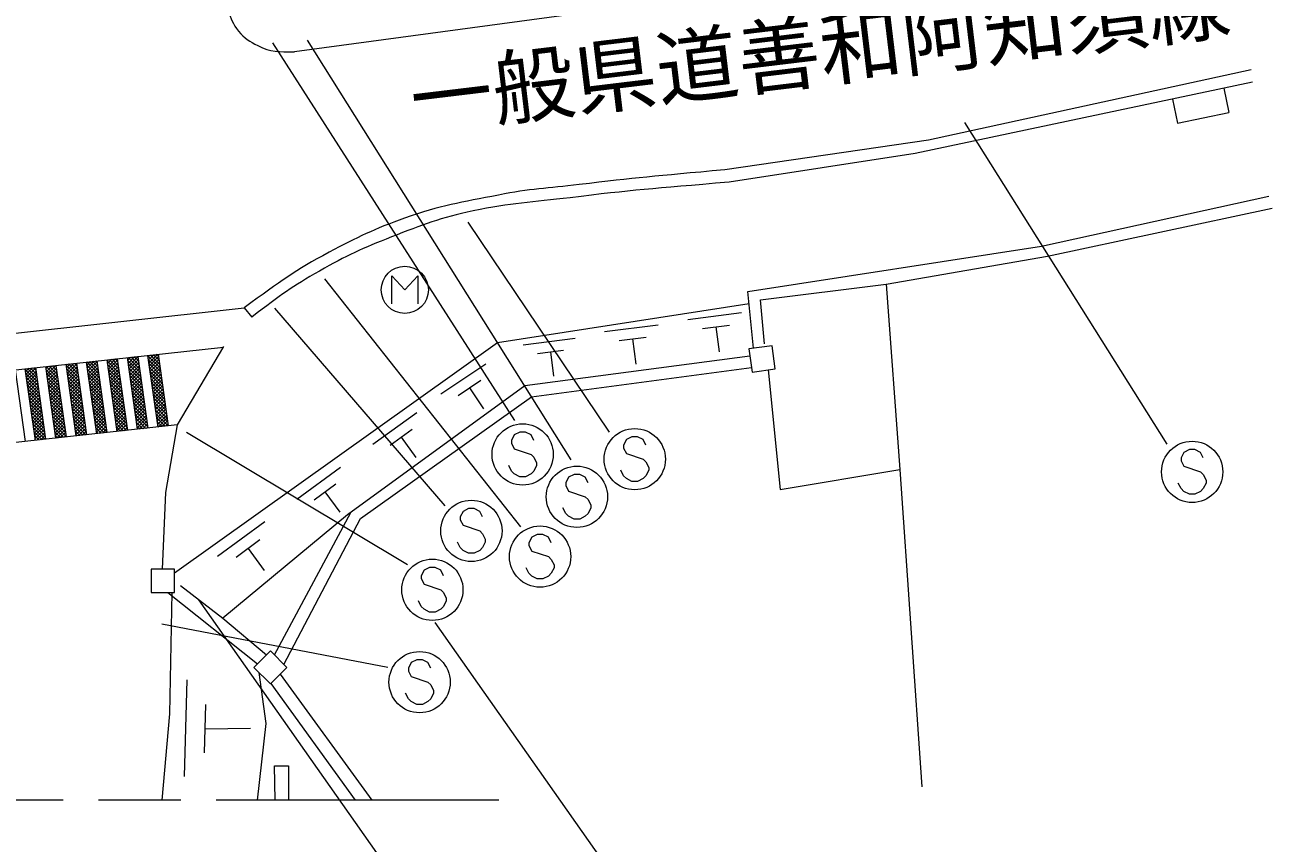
# Model space of a CAD drawing. Units: millimetres, scale not verified. Extents: x 40000 to 680000, y 20000 to 380000.
# Drawn here: x 458815 to 511757, y 260774 to 295486 of the extents above; entities that cross this region are included whole.
import ezdxf
from ezdxf.enums import TextEntityAlignment as Align

# ---------------------------------------------------------------- set-up
doc = ezdxf.new("R2010")
doc.units = ezdxf.units.MM
doc.header["$LTSCALE"] = 1000
doc.linetypes.add('CHAIN', pattern=[18.5, 12, -1.5, 3.5, -1.5])
for name, color, linetype, lineweight in [('M-BGD', 7, 'Continuous', 13), ('M-BGD-EXST', 7, 'Continuous', 13), ('M-BGD-HTXT', 7, 'Continuous', 13), ('M-BMK', 2, 'CHAIN', 13), ('M-STR-HTXT', 7, 'Continuous', 13), ('M-STR-STRC', 7, 'Continuous', 13), ('M-STR-STRD', 7, 'Continuous', 13)]:
    doc.layers.add(name, color=color, linetype=linetype, lineweight=lineweight)
doc.styles.add('ＭＳ ゴシック', font='')
doc.styles.get('ＭＳ ゴシック').set_extended_font_data('MS Gothic')

msp = doc.modelspace()

# ---------------------------------------------------------------- linework, layer by layer
at = {"layer": 'M-BGD'}
for p, q in [((509703, 292803), (509922, 291773)), ((507528, 292343), (507746, 291312)), ((507746, 291312), (509922, 291773)), ((501973, 286103), (511625, 288220)), ((502227, 285680), (511757, 287712)), ((489509, 284172), (501973, 286103)), ((495369, 284494), (502227, 285680)), ((490035, 283817), (495369, 284494)), ((495369, 284494), (495961, 276620)), ((489740, 281765), (489509, 284172)), ((490204, 281954), (490035, 283817)), ((445568, 280980), (468118, 283480)), ((489559, 283646), (478881, 282005)), ((486952, 282995), (489234, 283281)), ((483415, 282475), (485697, 282760)), ((487580, 282610), (488720, 282753)), ((479964, 281918), (482176, 282195)), ((484043, 282090), (485184, 282233)), ((488150, 282682), (488283, 281617)), ((447124, 279636), (467248, 281813)), ((478881, 282005), (465160, 272224)), ((467247, 281841), (465275, 278513)), ((480572, 281545), (481678, 281683)), ((484613, 282161), (484747, 281096)), ((460590, 280819), (460897, 281126)), ((461015, 281027), (460914, 281128)), ((461000, 281137), (461429, 278097)), ((461420, 281182), (461850, 278143)), ((461422, 281166), (461441, 281185)), ((461440, 281042), (461600, 281202)), ((461946, 280679), (461440, 281185)), ((461457, 280918), (461759, 281219)), ((461475, 280794), (461873, 281192)), ((461922, 280844), (461568, 281198)), ((461899, 281008), (461695, 281212)), ((461876, 281173), (461823, 281226)), ((461868, 281231), (462297, 278191)), ((462288, 281276), (462718, 278237)), ((462822, 280713), (462293, 281242)), ((462294, 281232), (462345, 281282)), ((462312, 281108), (462504, 281300)), ((462329, 280984), (462662, 281317)), ((462347, 280860), (462745, 281258)), ((462364, 280736), (462762, 281134)), ((462799, 280877), (462389, 281287)), ((462775, 281042), (462516, 281301)), ((462752, 281207), (462644, 281315)), ((462735, 281325), (463165, 278285)), ((463156, 281370), (463586, 278330)), ((463700, 280736), (463170, 281266)), ((463173, 281248), (463312, 281387)), ((463191, 281124), (463471, 281404)), ((463676, 280901), (463202, 281375)), ((463208, 281000), (463606, 281398)), ((463226, 280876), (463624, 281274)), ((463243, 280752), (463641, 281150)), ((463653, 281066), (463330, 281389)), ((463630, 281231), (463458, 281403)), ((463607, 281395), (463585, 281417)), ((463603, 281419), (464033, 278379)), ((464024, 281464), (464453, 278424)), ((464553, 280932), (464024, 281461)), ((464034, 281387), (464122, 281475)), ((464577, 280767), (464047, 281296)), ((464052, 281263), (464281, 281492)), ((464070, 281139), (464440, 281509)), ((464600, 280602), (464071, 281132)), ((464087, 281015), (464485, 281413)), ((464105, 280891), (464503, 281289)), ((464122, 280767), (464520, 281165)), ((464530, 281096), (464149, 281478)), ((464507, 281261), (464277, 281491)), ((464483, 281426), (464404, 281505)), ((464471, 281512), (464901, 278473)), ((489594, 281427), (480034, 280171)), ((481125, 281614), (481255, 280582)), ((458396, 280855), (458826, 277816)), ((458816, 280901), (459246, 277861)), ((458817, 280897), (458821, 280901)), ((459349, 280343), (458820, 280873)), ((458834, 280773), (458980, 280918)), ((459373, 280179), (458843, 280708)), ((458852, 280649), (459138, 280936)), ((458869, 280525), (459267, 280923)), ((458887, 280401), (459285, 280800)), ((458904, 280278), (459303, 280676)), ((459326, 280508), (458922, 280912)), ((459303, 280673), (459050, 280926)), ((459280, 280837), (459177, 280940)), ((459264, 280949), (459694, 277909)), ((459684, 280995), (460114, 277955)), ((459698, 280895), (459812, 281008)), ((460231, 280339), (459702, 280868)), ((460208, 280504), (459714, 280998)), ((459716, 280771), (459970, 281026)), ((460255, 280174), (459725, 280704)), ((459733, 280647), (460129, 281043)), ((459751, 280523), (460149, 280921)), ((459768, 280399), (460166, 280797)), ((459786, 280275), (460184, 280673)), ((460185, 280668), (459841, 281012)), ((460161, 280833), (459969, 281025)), ((460138, 280998), (460097, 281039)), ((460132, 281043), (460562, 278003)), ((460552, 281089), (460982, 278049)), ((460555, 281067), (460580, 281092)), ((461085, 280533), (460556, 281062)), ((460573, 280943), (460738, 281109)), ((461108, 280368), (460579, 280897)), ((461132, 280203), (460602, 280733)), ((460608, 280695), (461006, 281093)), ((460625, 280571), (461023, 280970)), ((460643, 280447), (461041, 280846)), ((461062, 280698), (460659, 281100)), ((460660, 280324), (461058, 280722)), ((460678, 280200), (461076, 280598)), ((461038, 280862), (460787, 281114)), ((461969, 280514), (461440, 281044)), ((461992, 280350), (461463, 280879)), ((462015, 280185), (461486, 280714)), ((461492, 280670), (461891, 281068)), ((461510, 280546), (461908, 280944)), ((461527, 280422), (461926, 280820)), ((461545, 280298), (461943, 280696)), ((462845, 280548), (462316, 281077)), ((462869, 280383), (462339, 280913)), ((462892, 280219), (462363, 280748)), ((462382, 280612), (462780, 281010)), ((462399, 280488), (462797, 280886)), ((462417, 280364), (462815, 280762)), ((462434, 280240), (462832, 280638)), ((463723, 280572), (463194, 281101)), ((463746, 280407), (463217, 280936)), ((463770, 280242), (463240, 280772)), ((463261, 280628), (463659, 281026)), ((463793, 280078), (463264, 280607)), ((463278, 280504), (463676, 280902)), ((463296, 280380), (463694, 280779)), ((463313, 280256), (463711, 280655)), ((464623, 280438), (464094, 280967)), ((464646, 280273), (464117, 280802)), ((464140, 280643), (464538, 281042)), ((464670, 280108), (464140, 280638)), ((464157, 280520), (464555, 280918)), ((464175, 280396), (464573, 280794)), ((464192, 280272), (464590, 280670)), ((476473, 279831), (478385, 281109)), ((480323, 279711), (489661, 280950)), ((490373, 280854), (490881, 275774)), ((459396, 280014), (458867, 280543)), ((459419, 279849), (458890, 280378)), ((459443, 279684), (458913, 280214)), ((458922, 280154), (459320, 280552)), ((458939, 280030), (459338, 280428)), ((458957, 279906), (459355, 280304)), ((458974, 279782), (459373, 280180)), ((460278, 280010), (459749, 280539)), ((460301, 279845), (459772, 280374)), ((460324, 279680), (459795, 280209)), ((459803, 280151), (460201, 280550)), ((459821, 280028), (460219, 280426)), ((459838, 279904), (460237, 280302)), ((459856, 279780), (460254, 280178)), ((461155, 280039), (460626, 280568)), ((461178, 279874), (460649, 280403)), ((461201, 279709), (460672, 280239)), ((460695, 280076), (461093, 280474)), ((461225, 279545), (460695, 280074)), ((460713, 279952), (461111, 280350)), ((460730, 279828), (461128, 280226)), ((460748, 279704), (461146, 280102)), ((462039, 280020), (461509, 280549)), ((462062, 279855), (461533, 280385)), ((462085, 279691), (461556, 280220)), ((461562, 280174), (461961, 280573)), ((461580, 280050), (461978, 280449)), ((461597, 279927), (461996, 280325)), ((461615, 279803), (462013, 280201)), ((461633, 279679), (462031, 280077)), ((462915, 280054), (462386, 280583)), ((462938, 279889), (462409, 280418)), ((462962, 279724), (462432, 280254)), ((462452, 280116), (462850, 280515)), ((462985, 279560), (462456, 280089)), ((462469, 279993), (462867, 280391)), ((462487, 279869), (462885, 280267)), ((462504, 279745), (462903, 280143)), ((463816, 279913), (463287, 280442)), ((463839, 279748), (463310, 280277)), ((463331, 280133), (463729, 280531)), ((463863, 279583), (463333, 280113)), ((463348, 280009), (463746, 280407)), ((463366, 279885), (463764, 280283)), ((463383, 279761), (463781, 280159)), ((464693, 279944), (464164, 280473)), ((464716, 279779), (464187, 280308)), ((464210, 280148), (464608, 280546)), ((464740, 279614), (464210, 280143)), ((464227, 280024), (464625, 280422)), ((464245, 279900), (464643, 280298)), ((464262, 279776), (464660, 280174)), ((480034, 280171), (472515, 274700)), ((477207, 279768), (478162, 280407)), ((477685, 280088), (478281, 279196)), ((459466, 279520), (458937, 280049)), ((459489, 279355), (458960, 279884)), ((459513, 279190), (458983, 279720)), ((458992, 279658), (459390, 280056)), ((459536, 279026), (459007, 279555)), ((459009, 279534), (459408, 279932)), ((459027, 279410), (459425, 279808)), ((459045, 279286), (459443, 279684)), ((459062, 279162), (459460, 279561)), ((460348, 279515), (459818, 280045)), ((460371, 279351), (459842, 279880)), ((460394, 279186), (459865, 279715)), ((459873, 279656), (460272, 280054)), ((460418, 279021), (459888, 279551)), ((459891, 279532), (460289, 279930)), ((459908, 279408), (460307, 279806)), ((459926, 279284), (460324, 279682)), ((459944, 279160), (460342, 279558)), ((461248, 279380), (460719, 279909)), ((461271, 279215), (460742, 279744)), ((460765, 279580), (461163, 279978)), ((461295, 279050), (460765, 279580)), ((460783, 279456), (461181, 279854)), ((460800, 279332), (461198, 279731)), ((460818, 279208), (461216, 279607)), ((462109, 279526), (461579, 280055)), ((462132, 279361), (461603, 279891)), ((462155, 279197), (461626, 279726)), ((462178, 279032), (461649, 279561)), ((461650, 279555), (462048, 279953)), ((461668, 279431), (462066, 279829)), ((461685, 279307), (462083, 279705)), ((461703, 279183), (462101, 279581)), ((463008, 279395), (462479, 279924)), ((463032, 279230), (462502, 279760)), ((462522, 279621), (462920, 280019)), ((463055, 279066), (462526, 279595)), ((462539, 279497), (462938, 279895)), ((462557, 279373), (462955, 279771)), ((462574, 279249), (462973, 279647)), ((463886, 279419), (463357, 279948)), ((463909, 279254), (463380, 279783)), ((463401, 279637), (463799, 280035)), ((463933, 279089), (463403, 279619)), ((463418, 279513), (463816, 279911)), ((463436, 279389), (463834, 279787)), ((463453, 279265), (463851, 279663)), ((463471, 279141), (463869, 279540)), ((464763, 279449), (464234, 279979)), ((464786, 279285), (464257, 279814)), ((464280, 279652), (464678, 280050)), ((464809, 279120), (464280, 279649)), ((464297, 279528), (464695, 279926)), ((464315, 279404), (464713, 279803)), ((464332, 279281), (464730, 279679)), ((464350, 279157), (464748, 279555)), ((473062, 274543), (480323, 279711)), ((459559, 278861), (459030, 279390)), ((459582, 278696), (459053, 279225)), ((459606, 278531), (459076, 279061)), ((459080, 279039), (459478, 279437)), ((459097, 278915), (459495, 279313)), ((459115, 278791), (459513, 279189)), ((459132, 278667), (459530, 279065)), ((460441, 278857), (459912, 279386)), ((460464, 278692), (459935, 279221)), ((460487, 278527), (459958, 279056)), ((459961, 279036), (460359, 279434)), ((459979, 278912), (460377, 279311)), ((459996, 278789), (460394, 279187)), ((460014, 278665), (460412, 279063)), ((461318, 278886), (460789, 279415)), ((461341, 278721), (460812, 279250)), ((460835, 279085), (461234, 279483)), ((461365, 278556), (460835, 279086)), ((460853, 278961), (461251, 279359)), ((460870, 278837), (461269, 279235)), ((460888, 278713), (461286, 279111)), ((462202, 278867), (461672, 279396)), ((462225, 278702), (461696, 279232)), ((462248, 278538), (461719, 279067)), ((461720, 279059), (462118, 279457)), ((461738, 278935), (462136, 279333)), ((461755, 278811), (462153, 279210)), ((461773, 278688), (462171, 279086)), ((463078, 278901), (462549, 279430)), ((463101, 278736), (462572, 279265)), ((462592, 279125), (462990, 279523)), ((463125, 278571), (462595, 279101)), ((462609, 279001), (463008, 279399)), ((462627, 278877), (463025, 279276)), ((462645, 278754), (463043, 279152)), ((462662, 278630), (463060, 279028)), ((463956, 278925), (463427, 279454)), ((463979, 278760), (463450, 279289)), ((464003, 278595), (463473, 279124)), ((463488, 279017), (463887, 279416)), ((463506, 278894), (463904, 279292)), ((463523, 278770), (463922, 279168)), ((463541, 278646), (463939, 279044)), ((464833, 278955), (464303, 279485)), ((464856, 278791), (464327, 279320)), ((464879, 278626), (464350, 279155)), ((464367, 279033), (464766, 279431)), ((464385, 278909), (464783, 279307)), ((464402, 278785), (464801, 279183)), ((464420, 278661), (464818, 279059)), ((473578, 277701), (475445, 279044)), ((465275, 278513), (450344, 276898)), ((459629, 278367), (459100, 278896)), ((459652, 278202), (459123, 278731)), ((459676, 278037), (459146, 278567)), ((459150, 278543), (459548, 278941)), ((459167, 278419), (459565, 278817)), ((459185, 278295), (459583, 278693)), ((459202, 278171), (459600, 278569)), ((460511, 278362), (459981, 278892)), ((460534, 278198), (460005, 278727)), ((460557, 278033), (460028, 278562)), ((460031, 278541), (460429, 278939)), ((460049, 278417), (460447, 278815)), ((460066, 278293), (460464, 278691)), ((460084, 278169), (460482, 278567)), ((461388, 278392), (460859, 278921)), ((461411, 278227), (460882, 278756)), ((460905, 278589), (461304, 278987)), ((461402, 278094), (460905, 278591)), ((460923, 278465), (461321, 278863)), ((460941, 278341), (461339, 278739)), ((460958, 278217), (461356, 278615)), ((460976, 278093), (461374, 278492)), ((462272, 278373), (461742, 278902)), ((462295, 278208), (461766, 278738)), ((462183, 278179), (461789, 278573)), ((461790, 278564), (462188, 278962)), ((461808, 278440), (462206, 278838)), ((461825, 278316), (462223, 278714)), ((461843, 278192), (462241, 278590)), ((463148, 278407), (462619, 278936)), ((463132, 278281), (462642, 278771)), ((463004, 278268), (462665, 278607)), ((462680, 278506), (463078, 278904)), ((462697, 278382), (463095, 278780)), ((462715, 278258), (463113, 278656)), ((462849, 278251), (463130, 278532)), ((464026, 278430), (463497, 278960)), ((463945, 278369), (463520, 278795)), ((463818, 278356), (463543, 278630)), ((463558, 278522), (463957, 278920)), ((463576, 278398), (463974, 278796)), ((463658, 278338), (463992, 278672)), ((463816, 278355), (464009, 278548)), ((464892, 278472), (464373, 278990)), ((464764, 278458), (464397, 278826)), ((464637, 278444), (464420, 278661)), ((464437, 278537), (464836, 278935)), ((464509, 278430), (464443, 278496)), ((464468, 278426), (464853, 278811)), ((464626, 278443), (464871, 278687)), ((465275, 278513), (464784, 275653)), ((464785, 278460), (464888, 278564)), ((459665, 277906), (459170, 278402)), ((459538, 277893), (459193, 278237)), ((459410, 277879), (459216, 278072)), ((459220, 278047), (459618, 278445)), ((459237, 277923), (459635, 278322)), ((459325, 277870), (459653, 278198)), ((459483, 277887), (459670, 278074)), ((459642, 277904), (459688, 277950)), ((460457, 277992), (460051, 278398)), ((460329, 277978), (460075, 278233)), ((460202, 277964), (460098, 278068)), ((460101, 278045), (460499, 278443)), ((460157, 277960), (460517, 278319)), ((460316, 277977), (460534, 278195)), ((460474, 277994), (460552, 278072)), ((461275, 278080), (460928, 278427)), ((461147, 278067), (460952, 278262)), ((461019, 278053), (460975, 278097)), ((461083, 278060), (461391, 278368)), ((461242, 278077), (461409, 278244)), ((461400, 278094), (461426, 278120)), ((462055, 278165), (461812, 278408)), ((461928, 278151), (461835, 278243)), ((461945, 278153), (462258, 278466)), ((462104, 278170), (462276, 278342)), ((462262, 278187), (462293, 278218)), ((462877, 278254), (462689, 278442)), ((462749, 278240), (462712, 278277)), ((463007, 278268), (463148, 278408)), ((463690, 278342), (463566, 278466)), ((463975, 278373), (464027, 278424)), ((474313, 277663), (475247, 278335)), ((474780, 277999), (475407, 277128)), ((459282, 277865), (459239, 277908)), ((470354, 275359), (472205, 276723)), ((490881, 275774), (495961, 276620)), ((495961, 276620), (496893, 263158)), ((471090, 275330), (472015, 276012)), ((464784, 275653), (464641, 272396)), ((471552, 275671), (472189, 274807)), ((469405, 268754), (472656, 274802)), ((466985, 272943), (468998, 274418)), ((472515, 274700), (467212, 270312)), ((469805, 268354), (473062, 274543)), ((467784, 272909), (468790, 273647)), ((468287, 273278), (468976, 272339)), ((465425, 271698), (467212, 270312)), ((464877, 271406), (468684, 268375)), ((465050, 271406), (464955, 266260)), ((467212, 270312), (469071, 268762)), ((468747, 268013), (469040, 265842)), ((469654, 267946), (473547, 262592)), ((465590, 263592), (465705, 267701)), ((469257, 267548), (472833, 262591)), ((466441, 264597), (466498, 266651)), ((464955, 266260), (464625, 262590)), ((469040, 265842), (468669, 262590)), ((466470, 265624), (468388, 265642)), ((469440, 262591), (469413, 264055)), ((469413, 264055), (470007, 264050)), ((470007, 264050), (470007, 262591))]:
    msp.add_line(p, q, dxfattribs=at)
for points in [[(489550, 281739), (489688, 280758), (490669, 280896), (490531, 281877)], [(464170, 272396), (464170, 271406), (465160, 271406), (465160, 272396)], [(468534, 268225), (469234, 267525), (469934, 268225), (469234, 268925)]]:
    msp.add_lwpolyline(points, close=True, dxfattribs=at)
at = {"layer": 'M-BGD-EXST'}
for p, q in [((474391, 283646), (474391, 284846)), ((474391, 284846), (474941, 284246)), ((474941, 284246), (475491, 284846)), ((475491, 284846), (475491, 283646))]:
    msp.add_line(p, q, dxfattribs=at)
msp.add_circle((474941, 284246), 1000, dxfattribs=at)
at = {"layer": 'M-BMK'}
msp.add_line((478934, 262593), (457322, 262588), dxfattribs=at)
at = {"layer": 'M-STR-HTXT'}
for p, q in [((480887, 250257), (466193, 271089)), ((487103, 254685), (476225, 270138))]:
    msp.add_line(p, q, dxfattribs=at)
at = {"layer": 'M-STR-STRC'}
for p, q in [((469328, 294727), (479597, 278697)), ((482004, 277035), (470815, 294844)), ((507310, 277694), (498719, 291343)), ((483632, 278201), (477634, 287114)), ((479868, 274188), (471545, 284709)), ((469405, 283464), (476640, 275080)), ((475062, 272579), (465672, 278192)), ((479589, 278089), (479471, 277853)), ((479825, 278207), (479589, 278089)), ((480062, 278207), (479825, 278207)), ((480298, 278089), (480062, 278207)), ((480416, 277853), (480298, 278089)), ((484585, 278008), (484348, 277890)), ((484821, 278008), (484585, 278008)), ((485057, 277890), (484821, 278008)), ((479471, 277853), (479471, 277735)), ((479471, 277735), (479589, 277498)), ((479589, 277498), (480298, 277262)), ((484348, 277890), (484230, 277653)), ((484230, 277653), (484230, 277535)), ((484230, 277535), (484348, 277299)), ((485176, 277653), (485057, 277890)), ((508246, 277468), (508010, 277350)), ((508483, 277468), (508246, 277468)), ((508719, 277350), (508483, 277468)), ((480298, 277262), (480416, 277144)), ((480416, 277144), (480535, 276907)), ((480535, 276907), (480535, 276789)), ((484348, 277299), (485057, 277062)), ((485057, 277062), (485176, 276944)), ((485176, 276944), (485294, 276708)), ((508010, 277350), (507892, 277114)), ((507892, 277114), (507892, 276996)), ((507892, 276996), (508010, 276759)), ((508837, 277114), (508719, 277350)), ((479471, 276553), (479353, 276789)), ((479589, 276435), (479471, 276553)), ((479825, 276316), (479589, 276435)), ((480298, 276435), (480062, 276316)), ((480416, 276553), (480298, 276435)), ((480535, 276789), (480416, 276553)), ((482128, 276411), (481892, 276293)), ((482365, 276411), (482128, 276411)), ((482601, 276293), (482365, 276411)), ((484230, 276353), (484112, 276590)), ((485294, 276590), (485176, 276353)), ((485294, 276708), (485294, 276590)), ((508010, 276759), (508719, 276523)), ((508719, 276523), (508837, 276405)), ((508837, 276405), (508955, 276168)), ((480062, 276316), (479825, 276316)), ((481892, 276293), (481774, 276057)), ((481774, 276057), (481774, 275938)), ((481774, 275938), (481892, 275702)), ((482719, 276057), (482601, 276293)), ((484348, 276235), (484230, 276353)), ((484585, 276117), (484348, 276235)), ((484821, 276117), (484585, 276117)), ((485057, 276235), (484821, 276117)), ((485176, 276353), (485057, 276235)), ((507892, 275814), (507774, 276050)), ((508955, 276050), (508837, 275814)), ((508955, 276168), (508955, 276050)), ((481892, 275702), (482601, 275466)), ((482601, 275466), (482719, 275347)), ((482719, 275347), (482837, 275111)), ((508010, 275696), (507892, 275814)), ((508246, 275578), (508010, 275696)), ((508483, 275578), (508246, 275578)), ((508719, 275696), (508483, 275578)), ((508837, 275814), (508719, 275696)), ((477413, 274846), (477295, 274610)), ((477649, 274964), (477413, 274846)), ((477886, 274964), (477649, 274964)), ((478122, 274846), (477886, 274964)), ((478240, 274610), (478122, 274846)), ((481774, 274757), (481656, 274993)), ((482837, 274993), (482719, 274757)), ((482837, 275111), (482837, 274993)), ((477295, 274610), (477295, 274491)), ((477295, 274491), (477413, 274255)), ((477413, 274255), (478122, 274019)), ((481892, 274638), (481774, 274757)), ((482128, 274520), (481892, 274638)), ((482365, 274520), (482128, 274520)), ((482601, 274638), (482365, 274520)), ((482719, 274757), (482601, 274638)), ((478122, 274019), (478240, 273900)), ((478240, 273900), (478358, 273664)), ((480330, 273754), (480212, 273518)), ((480566, 273872), (480330, 273754)), ((480803, 273872), (480566, 273872)), ((481039, 273754), (480803, 273872)), ((481157, 273518), (481039, 273754)), ((477295, 273310), (477177, 273546)), ((477413, 273191), (477295, 273310)), ((477649, 273073), (477413, 273191)), ((478122, 273191), (477886, 273073)), ((478240, 273310), (478122, 273191)), ((478358, 273546), (478240, 273310)), ((478358, 273664), (478358, 273546)), ((480212, 273518), (480212, 273400)), ((480212, 273400), (480330, 273163)), ((477886, 273073), (477649, 273073)), ((480330, 273163), (481039, 272927)), ((481039, 272927), (481157, 272809)), ((481157, 272809), (481275, 272572)), ((475756, 272346), (475638, 272110)), ((475992, 272464), (475756, 272346)), ((476229, 272464), (475992, 272464)), ((476465, 272346), (476229, 272464)), ((476583, 272110), (476465, 272346)), ((480212, 272218), (480093, 272454)), ((480330, 272100), (480212, 272218)), ((481157, 272218), (481039, 272100)), ((481275, 272454), (481157, 272218)), ((481275, 272572), (481275, 272454)), ((475638, 272110), (475638, 271992)), ((475638, 271992), (475756, 271755)), ((475756, 271755), (476465, 271519)), ((480566, 271981), (480330, 272100)), ((480803, 271981), (480566, 271981)), ((481039, 272100), (480803, 271981)), ((476465, 271519), (476583, 271401)), ((476583, 271401), (476702, 271164)), ((476702, 271164), (476702, 271046)), ((475638, 270810), (475520, 271046)), ((475756, 270692), (475638, 270810)), ((475992, 270573), (475756, 270692)), ((476229, 270573), (475992, 270573)), ((476465, 270692), (476229, 270573)), ((476583, 270810), (476465, 270692)), ((476702, 271046), (476583, 270810)), ((474226, 268217), (464623, 270057)), ((475214, 268429), (475095, 268192)), ((475450, 268547), (475214, 268429)), ((475686, 268547), (475450, 268547)), ((475923, 268429), (475686, 268547)), ((476041, 268192), (475923, 268429)), ((475095, 268192), (475095, 268074)), ((475095, 268074), (475214, 267838)), ((475214, 267838), (475923, 267601)), ((475923, 267601), (476041, 267483)), ((476041, 267483), (476159, 267247)), ((475095, 266892), (474977, 267129)), ((475214, 266774), (475095, 266892)), ((476041, 266892), (475923, 266774)), ((476159, 267129), (476041, 266892)), ((476159, 267247), (476159, 267129)), ((475450, 266656), (475214, 266774)), ((475686, 266656), (475450, 266656)), ((475923, 266774), (475686, 266656))]:
    msp.add_line(p, q, dxfattribs=at)
for centre in [(479944, 277262), (484703, 277062), (508365, 276523), (482246, 275466), (477767, 274019), (480684, 272927), (476111, 271519), (475568, 267601)]:
    msp.add_circle(centre, 1300, dxfattribs=at)
at = {"layer": 'M-STR-STRD'}
for p, q in [((510053, 299729), (470257, 294340)), ((510873, 293581), (497167, 290595)), ((510923, 293062), (496607, 290030)), ((497167, 290595), (488532, 289340)), ((496607, 290030), (488715, 288816)), ((468118, 283480), (468441, 283090))]:
    msp.add_line(p, q, dxfattribs=at)
for points, knots in [([(468466, 299514), (468031, 299070), (467840, 298895), (467595, 298402), (467390, 297990), (467251, 297741), (467233, 297282), (467215, 296820), (467299, 296556), (467444, 296116), (467566, 295747), (467638, 295525), (467881, 295222), (468133, 294909), (468350, 294793), (468707, 294608), (469252, 294325), (469586, 294357), (470257, 294340)], [0, 0, 0, 0, 1, 1, 1, 2, 2, 2, 3, 3, 3, 4, 4, 4, 5, 5, 5, 6, 6, 6, 6]), ([(488532, 289340), (485539, 289064), (484755, 289005), (482343, 288713), (481006, 288551), (480245, 288533), (478925, 288270), (477350, 287957), (476445, 287829), (474933, 287288), (473638, 286824), (472937, 286485), (471723, 285838), (470238, 285048), (469738, 284658), (468118, 283480)], [0, 0, 0, 0, 1, 1, 1, 2, 2, 2, 3, 3, 3, 4, 4, 4, 5, 5, 5, 5]), ([(488715, 288816), (485458, 288537), (484592, 288481), (481961, 288156), (480352, 287958), (479435, 287932), (477849, 287598), (476455, 287304), (475701, 287010), (474376, 286491), (473145, 286009), (472466, 285698), (471317, 285045), (470137, 284373), (469732, 284064), (468441, 283090)], [0, 0, 0, 0, 1, 1, 1, 2, 2, 2, 3, 3, 3, 4, 4, 4, 5, 5, 5, 5])]:
    msp.add_open_spline(points, degree=3, knots=knots, dxfattribs=at)

# ---------------------------------------------------------------- texts
at = {"layer": 'M-BGD-HTXT', "style": 'ＭＳ ゴシック'}
msp.add_text('一般県道善和阿知須線', height=2566, rotation=6.876, dxfattribs=at).set_placement((492554, 294400), align=Align.MIDDLE_CENTER)

doc.saveas('drawing.dxf')
